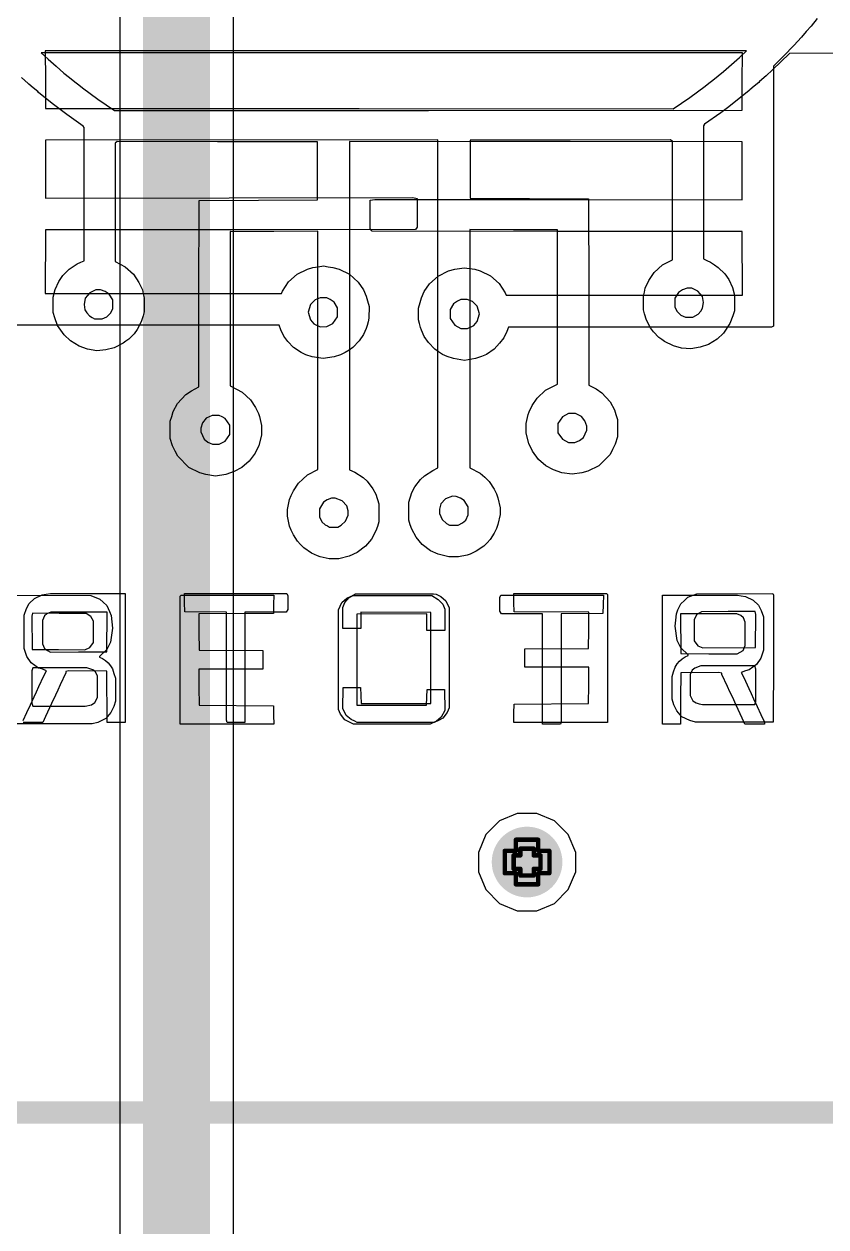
# Model space of a CAD drawing. Header units: inches. Extents: x -7 to 5163, y -3 to 5149.
# Drawn here: x 98.14 to 107.26, y 37.61 to 51.29 of the extents above; entities that cross this region are included whole.
import ezdxf

# ---------------------------------------------------------------- set-up
doc = ezdxf.new("R2010")
doc.units = ezdxf.units.IN
for name, color, linetype in [('Bottom Layer', 5, 'Continuous'), ('Bottom Overlay', 54, 'Continuous'), ('Bottom Solder', 6, 'Continuous'), ('Drill Drawing', 1, 'Continuous'), ('GND', 76, 'Continuous'), ('PWR', 16, 'Continuous'), ('Top Layer', 1, 'Continuous'), ('Top Overlay', 2, 'Continuous'), ('Top Solder', 216, 'Continuous'), ('Via Holes', 16, 'Continuous')]:
    doc.layers.add(name, color=color, linetype=linetype)

# ---------------------------------------------------------------- blocks, each defined once
blk = doc.blocks.new('IMPORTED_IMAGE_B_1')
at = {"layer": 'Top Overlay'}
for p, q in [((14.799, -14.031), (14.729, -14.118)), ((14.674, -14.18), (14.619, -14.243)), ((14.729, -14.118), (14.674, -14.18)), ((14.533, -14.337), (14.417, -14.456)), ((14.619, -14.243), (14.533, -14.337)), ((13.949, -14.42), (5.968, -14.42)), ((5.968, -14.42), (5.968, -14.42)), ((5.968, -14.42), (6.046, -14.495)), ((6.046, -14.495), (6.046, -14.495)), ((6.046, -14.495), (6.137, -14.573)), ((13.946, -14.747), (13.949, -14.42)), ((13.949, -14.42), (13.949, -14.42)), ((14.417, -14.456), (14.301, -14.574)), ((6.137, -14.573), (6.137, -14.573)), ((6.137, -14.573), (6.227, -14.652)), ((14.301, -14.574), (14.301, -17.532)), ((5.819, -14.769), (5.744, -14.702)), ((5.827, -14.777), (5.819, -14.769)), ((5.878, -14.82), (5.827, -14.777)), ((6.227, -14.652), (6.227, -14.652)), ((6.227, -14.652), (6.289, -14.702)), ((6.289, -14.702), (6.289, -14.702)), ((6.289, -14.702), (6.351, -14.753)), ((6.351, -14.753), (6.351, -14.753)), ((6.351, -14.753), (6.395, -14.787)), ((13.944, -15.074), (13.946, -14.747)), ((13.946, -14.747), (13.946, -14.747)), ((5.929, -14.863), (5.878, -14.82)), ((5.937, -14.871), (5.929, -14.863)), ((6.093, -14.996), (5.937, -14.871)), ((6.395, -14.787), (6.395, -14.787)), ((6.395, -14.787), (6.439, -14.821)), ((6.439, -14.821), (6.439, -14.821)), ((6.439, -14.821), (6.525, -14.885)), ((6.525, -14.885), (6.525, -14.885)), ((6.525, -14.885), (6.611, -14.95)), ((6.185, -15.067), (6.093, -14.996)), ((6.611, -14.95), (6.611, -14.95)), ((6.611, -14.95), (6.707, -15.014)), ((6.707, -15.014), (6.707, -15.014)), ((6.707, -15.014), (6.803, -15.078)), ((6.261, -15.122), (6.185, -15.067)), ((6.446, -15.254), (6.261, -15.122)), ((6.803, -15.078), (10.374, -15.076)), ((6.803, -15.078), (6.803, -15.078)), ((10.374, -15.076), (13.944, -15.074)), ((10.374, -15.076), (10.374, -15.076)), ((13.944, -15.074), (13.944, -15.074)), ((6.458, -15.271), (6.446, -15.254)), ((6.458, -16.028), (6.458, -15.271)), ((6.832, -15.431), (6.811, -15.449)), ((6.811, -15.449), (6.811, -16.795)), ((7.973, -15.433), (6.832, -15.431)), ((9.113, -15.435), (7.973, -15.433)), ((9.113, -16.094), (9.113, -15.435)), ((13.944, -15.435), (9.478, -15.431)), ((9.478, -15.431), (9.478, -19.164)), ((13.944, -16.094), (13.944, -15.435)), ((6.458, -16.786), (6.458, -16.028)), ((7.762, -17.162), (7.764, -16.102)), ((7.764, -16.102), (8.439, -16.098)), ((8.439, -16.098), (9.113, -16.094)), ((9.713, -16.099), (9.764, -16.088)), ((9.713, -16.424), (9.713, -16.099)), ((9.764, -16.088), (11.854, -16.091)), ((11.854, -16.091), (13.944, -16.094)), ((8.617, -16.453), (8.117, -16.455)), ((8.117, -16.455), (8.117, -18.21)), ((9.117, -16.451), (8.617, -16.453)), ((9.117, -19.162), (9.117, -16.451)), ((9.733, -16.451), (9.713, -16.424)), ((11.839, -16.453), (9.733, -16.451)), ((13.944, -16.455), (11.839, -16.453)), ((13.949, -17.18), (13.944, -16.455)), ((6.332, -16.852), (6.376, -16.823)), ((6.376, -16.823), (6.419, -16.804)), ((6.419, -16.804), (6.458, -16.786)), ((6.811, -16.795), (6.924, -16.854)), ((6.169, -17.021), (6.215, -16.954)), ((6.215, -16.954), (6.288, -16.882)), ((6.288, -16.882), (6.332, -16.852)), ((6.924, -16.854), (7.017, -16.94)), ((7.017, -16.94), (7.079, -17.033)), ((10.387, -17.049), (10.484, -16.961)), ((10.484, -16.961), (10.603, -16.901)), ((10.603, -16.901), (10.674, -16.882)), ((10.674, -16.882), (10.728, -16.874)), ((10.728, -16.874), (10.782, -16.866)), ((10.782, -16.866), (10.842, -16.875)), ((10.842, -16.875), (10.901, -16.883)), ((10.901, -16.883), (10.964, -16.901)), ((10.964, -16.901), (11.082, -16.96)), ((11.082, -16.96), (11.178, -17.047)), ((6.127, -17.112), (6.169, -17.021)), ((7.079, -17.033), (7.119, -17.119)), ((10.326, -17.138), (10.387, -17.049)), ((11.178, -17.047), (11.248, -17.153)), ((6.104, -17.2), (6.127, -17.112)), ((6.104, -17.376), (6.104, -17.2)), ((6.467, -17.214), (6.456, -17.283)), ((6.52, -17.151), (6.467, -17.214)), ((6.467, -17.214), (6.467, -17.214)), ((6.588, -17.118), (6.52, -17.151)), ((6.52, -17.151), (6.52, -17.151)), ((6.644, -17.118), (6.588, -17.118)), ((6.588, -17.118), (6.588, -17.118)), ((6.697, -17.136), (6.644, -17.118)), ((6.644, -17.118), (6.644, -17.118)), ((6.741, -17.166), (6.697, -17.136)), ((6.697, -17.136), (6.697, -17.136)), ((6.783, -17.231), (6.741, -17.166)), ((6.741, -17.166), (6.741, -17.166)), ((6.783, -17.333), (6.783, -17.231)), ((6.783, -17.231), (6.783, -17.231)), ((7.119, -17.119), (7.129, -17.163)), ((7.129, -17.163), (7.14, -17.208)), ((7.14, -17.208), (7.141, -17.366)), ((7.76, -18.222), (7.762, -17.162)), ((10.279, -17.263), (10.295, -17.208)), ((10.295, -17.208), (10.326, -17.138)), ((10.744, -17.229), (10.705, -17.247)), ((10.817, -17.227), (10.744, -17.229)), ((10.744, -17.229), (10.744, -17.229)), ((10.876, -17.252), (10.817, -17.227)), ((10.817, -17.227), (10.817, -17.227)), ((11.248, -17.153), (11.258, -17.18)), ((11.258, -17.18), (13.949, -17.18)), ((6.123, -17.435), (6.104, -17.376)), ((6.456, -17.283), (6.456, -17.283)), ((6.456, -17.283), (6.466, -17.346)), ((6.466, -17.346), (6.466, -17.346)), ((6.466, -17.346), (6.486, -17.38)), ((6.756, -17.384), (6.783, -17.333)), ((6.783, -17.333), (6.783, -17.333)), ((7.141, -17.366), (7.127, -17.412)), ((10.262, -17.327), (10.279, -17.263)), ((10.263, -17.459), (10.262, -17.327)), ((10.661, -17.277), (10.623, -17.343)), ((10.623, -17.343), (10.623, -17.343)), ((10.623, -17.343), (10.623, -17.445)), ((10.705, -17.247), (10.661, -17.277)), ((10.661, -17.277), (10.661, -17.277)), ((10.705, -17.247), (10.705, -17.247)), ((10.928, -17.305), (10.876, -17.252)), ((10.876, -17.252), (10.876, -17.252)), ((10.955, -17.392), (10.928, -17.305)), ((10.928, -17.305), (10.928, -17.305)), ((6.155, -17.522), (6.123, -17.435)), ((6.486, -17.38), (6.486, -17.38)), ((6.486, -17.38), (6.517, -17.414)), ((6.517, -17.414), (6.517, -17.414)), ((6.517, -17.414), (6.547, -17.431)), ((6.547, -17.431), (6.547, -17.431)), ((6.547, -17.431), (6.576, -17.447)), ((6.576, -17.447), (6.576, -17.447)), ((6.576, -17.447), (6.66, -17.447)), ((6.66, -17.447), (6.713, -17.424)), ((6.66, -17.447), (6.66, -17.447)), ((6.713, -17.424), (6.756, -17.384)), ((6.713, -17.424), (6.713, -17.424)), ((6.756, -17.384), (6.756, -17.384)), ((7.106, -17.482), (7.06, -17.569)), ((7.127, -17.412), (7.106, -17.482)), ((10.273, -17.502), (10.263, -17.459)), ((10.284, -17.545), (10.273, -17.502)), ((10.623, -17.445), (10.623, -17.445)), ((10.623, -17.445), (10.674, -17.521)), ((10.89, -17.524), (10.928, -17.478)), ((10.928, -17.478), (10.955, -17.392)), ((10.928, -17.478), (10.928, -17.478)), ((10.955, -17.392), (10.955, -17.392)), ((6.229, -17.631), (6.155, -17.522)), ((6.302, -17.699), (6.229, -17.631)), ((7.024, -17.617), (6.964, -17.678)), ((7.06, -17.569), (7.024, -17.617)), ((10.295, -17.576), (10.284, -17.545)), ((10.327, -17.647), (10.295, -17.576)), ((10.374, -17.718), (10.327, -17.647)), ((10.674, -17.521), (10.674, -17.521)), ((10.674, -17.521), (10.744, -17.556)), ((10.744, -17.556), (10.744, -17.556)), ((10.744, -17.556), (10.782, -17.557)), ((10.782, -17.557), (10.782, -17.557)), ((10.782, -17.557), (10.819, -17.557)), ((10.819, -17.557), (10.89, -17.524)), ((10.819, -17.557), (10.819, -17.557)), ((10.89, -17.524), (10.89, -17.524)), ((11.265, -17.592), (11.231, -17.663)), ((11.286, -17.541), (11.265, -17.592)), ((14.277, -17.541), (11.286, -17.541)), ((14.301, -17.532), (14.277, -17.541)), ((6.399, -17.758), (6.302, -17.699)), ((6.493, -17.791), (6.399, -17.758)), ((6.799, -17.776), (6.705, -17.801)), ((6.901, -17.726), (6.799, -17.776)), ((6.932, -17.702), (6.901, -17.726)), ((6.964, -17.678), (6.932, -17.702)), ((10.446, -17.794), (10.374, -17.718)), ((11.185, -17.725), (11.121, -17.794)), ((11.231, -17.663), (11.185, -17.725)), ((6.601, -17.81), (6.493, -17.791)), ((6.705, -17.801), (6.601, -17.81)), ((10.49, -17.823), (10.446, -17.794)), ((10.533, -17.852), (10.49, -17.823)), ((10.588, -17.877), (10.533, -17.852)), ((10.658, -17.9), (10.588, -17.877)), ((10.786, -17.92), (10.658, -17.9)), ((10.909, -17.9), (10.786, -17.92)), ((10.98, -17.877), (10.909, -17.9)), ((11.035, -17.852), (10.98, -17.877)), ((11.121, -17.794), (11.035, -17.852)), ((7.52, -18.411), (7.614, -18.309)), ((7.614, -18.309), (7.678, -18.265)), ((7.678, -18.265), (7.76, -18.222)), ((8.117, -18.21), (8.256, -18.28)), ((8.256, -18.28), (8.35, -18.368)), ((7.471, -18.502), (7.52, -18.411)), ((8.35, -18.368), (8.408, -18.455)), ((8.408, -18.455), (8.441, -18.525)), ((7.435, -18.612), (7.453, -18.557)), ((7.453, -18.557), (7.471, -18.502)), ((7.845, -18.579), (7.805, -18.629)), ((7.913, -18.546), (7.845, -18.579)), ((7.845, -18.579), (7.845, -18.579)), ((7.992, -18.546), (7.913, -18.546)), ((7.913, -18.546), (7.913, -18.546)), ((8.027, -18.563), (7.992, -18.546)), ((7.992, -18.546), (7.992, -18.546)), ((8.062, -18.581), (8.027, -18.563)), ((8.027, -18.563), (8.027, -18.563)), ((8.113, -18.657), (8.062, -18.581)), ((8.062, -18.581), (8.062, -18.581)), ((8.441, -18.525), (8.452, -18.557)), ((8.452, -18.557), (8.474, -18.659)), ((7.435, -18.71), (7.435, -18.612)), ((7.436, -18.808), (7.435, -18.71)), ((7.805, -18.629), (7.784, -18.69)), ((7.784, -18.69), (7.784, -18.69)), ((7.784, -18.69), (7.784, -18.733)), ((7.784, -18.733), (7.784, -18.733)), ((7.784, -18.733), (7.821, -18.817)), ((7.805, -18.629), (7.805, -18.629)), ((8.113, -18.763), (8.113, -18.657)), ((8.113, -18.657), (8.113, -18.657)), ((8.474, -18.659), (8.474, -18.769)), ((7.462, -18.893), (7.436, -18.808)), ((7.821, -18.817), (7.821, -18.817)), ((7.821, -18.817), (7.866, -18.852)), ((7.866, -18.852), (7.866, -18.852)), ((7.866, -18.852), (7.892, -18.863)), ((7.892, -18.863), (7.892, -18.863)), ((7.892, -18.863), (7.919, -18.874)), ((7.919, -18.874), (7.919, -18.874)), ((7.919, -18.874), (7.992, -18.874)), ((7.992, -18.874), (8.062, -18.838)), ((7.992, -18.874), (7.992, -18.874)), ((8.062, -18.838), (8.113, -18.763)), ((8.062, -18.838), (8.062, -18.838)), ((8.113, -18.763), (8.113, -18.763)), ((8.474, -18.769), (8.444, -18.887)), ((7.491, -18.952), (7.462, -18.893)), ((7.521, -19.011), (7.491, -18.952)), ((7.646, -19.138), (7.521, -19.011)), ((8.404, -18.974), (8.335, -19.067)), ((8.444, -18.887), (8.404, -18.974)), ((7.772, -19.201), (7.646, -19.138)), ((8.25, -19.14), (8.164, -19.186)), ((8.335, -19.067), (8.25, -19.14)), ((7.843, -19.22), (7.772, -19.201)), ((7.951, -19.236), (7.843, -19.22)), ((8.07, -19.218), (7.951, -19.236)), ((8.164, -19.186), (8.07, -19.218)), ((8.896, -19.317), (8.946, -19.27)), ((8.946, -19.27), (8.997, -19.223)), ((8.997, -19.223), (9.117, -19.162)), ((9.478, -19.164), (9.537, -19.191)), ((9.537, -19.191), (9.63, -19.254)), ((9.63, -19.254), (9.676, -19.294)), ((9.676, -19.294), (9.741, -19.38)), ((8.812, -19.459), (8.838, -19.404)), ((8.838, -19.404), (8.896, -19.317)), ((9.741, -19.38), (9.774, -19.443)), ((8.772, -19.616), (8.795, -19.503)), ((8.795, -19.503), (8.812, -19.459)), ((9.179, -19.534), (9.133, -19.607)), ((9.222, -19.506), (9.179, -19.534)), ((9.179, -19.534), (9.179, -19.534)), ((9.27, -19.488), (9.222, -19.506)), ((9.222, -19.506), (9.222, -19.506)), ((9.313, -19.486), (9.27, -19.488)), ((9.27, -19.488), (9.27, -19.488)), ((9.392, -19.516), (9.313, -19.486)), ((9.313, -19.486), (9.313, -19.486)), ((9.444, -19.573), (9.392, -19.516)), ((9.392, -19.516), (9.392, -19.516)), ((9.774, -19.443), (9.811, -19.553)), ((9.811, -19.553), (9.811, -19.757)), ((8.772, -19.694), (8.772, -19.616)), ((8.795, -19.807), (8.772, -19.694)), ((9.133, -19.607), (9.133, -19.607)), ((9.133, -19.607), (9.133, -19.699)), ((9.133, -19.699), (9.133, -19.699)), ((9.133, -19.699), (9.163, -19.757)), ((9.432, -19.749), (9.462, -19.681)), ((9.462, -19.633), (9.444, -19.573)), ((9.444, -19.573), (9.444, -19.573)), ((9.462, -19.681), (9.462, -19.633)), ((9.462, -19.633), (9.462, -19.633)), ((9.462, -19.681), (9.462, -19.681)), ((8.812, -19.851), (8.795, -19.807)), ((9.163, -19.757), (9.163, -19.757)), ((9.163, -19.757), (9.199, -19.79)), ((9.199, -19.79), (9.199, -19.79)), ((9.199, -19.79), (9.224, -19.803)), ((9.224, -19.803), (9.224, -19.803)), ((9.224, -19.803), (9.25, -19.816)), ((9.25, -19.816), (9.25, -19.816)), ((9.25, -19.816), (9.345, -19.816)), ((9.345, -19.816), (9.38, -19.796)), ((9.345, -19.816), (9.345, -19.816)), ((9.38, -19.796), (9.432, -19.749)), ((9.38, -19.796), (9.38, -19.796)), ((9.432, -19.749), (9.432, -19.749)), ((9.794, -19.809), (9.776, -19.861)), ((9.811, -19.757), (9.794, -19.809)), ((8.838, -19.906), (8.812, -19.851)), ((8.884, -19.976), (8.838, -19.906)), ((8.92, -20.014), (8.884, -19.976)), ((9.726, -19.953), (9.658, -20.034)), ((9.776, -19.861), (9.726, -19.953)), ((8.956, -20.052), (8.92, -20.014)), ((9.043, -20.112), (8.956, -20.052)), ((9.113, -20.143), (9.043, -20.112)), ((9.562, -20.106), (9.474, -20.146)), ((9.658, -20.034), (9.562, -20.106)), ((9.144, -20.155), (9.113, -20.143)), ((9.246, -20.176), (9.144, -20.155)), ((9.301, -20.176), (9.246, -20.176)), ((9.301, -20.176), (9.301, -20.176)), ((9.356, -20.176), (9.301, -20.176)), ((9.474, -20.146), (9.356, -20.176)), ((5.666, -20.591), (6.533, -20.596)), ((6.533, -20.596), (6.634, -20.635)), ((6.634, -20.635), (6.674, -20.672)), ((7.548, -20.603), (7.559, -20.592)), ((7.548, -22.059), (7.548, -20.603)), ((7.559, -20.592), (8.616, -20.592)), ((8.616, -20.592), (8.613, -20.696)), ((9.389, -20.674), (9.446, -20.625)), ((9.446, -20.625), (9.497, -20.601)), ((9.497, -20.601), (9.529, -20.594)), ((9.529, -20.594), (9.972, -20.595)), ((9.972, -20.595), (10.415, -20.596)), ((10.415, -20.596), (10.487, -20.639)), ((10.487, -20.639), (10.537, -20.695)), ((11.188, -20.617), (11.197, -20.592)), ((11.188, -20.774), (11.188, -20.617)), ((11.197, -20.592), (12.365, -20.592)), ((12.365, -20.592), (12.362, -20.696)), ((13.039, -22.059), (13.039, -20.592)), ((13.039, -20.592), (13.464, -20.592)), ((13.464, -20.592), (13.89, -20.592)), ((13.89, -20.592), (13.935, -20.6)), ((13.935, -20.6), (13.981, -20.607)), ((13.981, -20.607), (14.07, -20.648)), ((14.07, -20.648), (14.13, -20.706)), ((5.87, -20.795), (5.862, -20.831)), ((6.174, -20.798), (5.87, -20.795)), ((5.87, -20.795), (5.87, -20.795)), ((6.478, -20.8), (6.174, -20.798)), ((6.174, -20.798), (6.174, -20.798)), ((6.532, -20.832), (6.478, -20.8)), ((6.478, -20.8), (6.478, -20.8)), ((6.674, -20.672), (6.714, -20.708)), ((6.714, -20.708), (6.747, -20.776)), ((6.747, -20.776), (6.763, -20.824)), ((8.611, -20.8), (7.76, -20.804)), ((8.613, -20.696), (8.611, -20.8)), ((9.352, -20.757), (9.389, -20.674)), ((9.352, -21.892), (9.352, -20.757)), ((10.537, -20.695), (10.56, -20.751)), ((10.56, -20.751), (10.56, -20.992)), ((11.204, -20.804), (11.188, -20.774)), ((12.36, -20.8), (11.886, -20.804)), ((12.362, -20.696), (12.36, -20.8)), ((14.13, -20.706), (14.16, -20.764)), ((14.16, -20.764), (14.188, -20.839)), ((5.862, -20.831), (5.862, -20.831)), ((5.862, -20.831), (5.866, -21.208)), ((6.564, -20.886), (6.532, -20.832)), ((6.532, -20.832), (6.532, -20.832)), ((6.564, -21.131), (6.564, -20.886)), ((6.564, -20.886), (6.564, -20.886)), ((6.763, -20.824), (6.772, -20.894)), ((6.772, -20.894), (6.78, -20.965)), ((7.76, -20.804), (7.762, -21.01)), ((10.356, -20.804), (9.56, -20.808)), ((9.56, -20.808), (9.56, -21.843)), ((10.356, -20.992), (10.356, -20.804)), ((11.674, -20.804), (11.204, -20.804)), ((11.674, -22.059), (11.674, -20.804)), ((11.886, -20.804), (11.886, -22.034)), ((13.885, -20.804), (13.242, -20.804)), ((13.242, -20.804), (13.242, -20.804)), ((13.242, -20.804), (13.246, -21.255)), ((13.929, -20.823), (13.885, -20.804)), ((13.885, -20.804), (13.885, -20.804)), ((13.958, -20.847), (13.929, -20.823)), ((13.929, -20.823), (13.929, -20.823)), ((13.98, -20.9), (13.958, -20.847)), ((13.958, -20.847), (13.958, -20.847)), ((13.98, -21.163), (13.98, -20.9)), ((13.98, -20.9), (13.98, -20.9)), ((14.188, -20.839), (14.188, -21.216)), ((6.78, -20.965), (6.758, -21.126)), ((7.762, -21.01), (7.764, -21.216)), ((10.56, -20.992), (10.356, -20.992)), ((5.866, -21.208), (5.866, -21.208)), ((5.866, -21.208), (6.165, -21.21)), ((6.165, -21.21), (6.165, -21.21)), ((6.165, -21.21), (6.464, -21.212)), ((6.464, -21.212), (6.52, -21.188)), ((6.52, -21.188), (6.564, -21.131)), ((6.52, -21.188), (6.52, -21.188)), ((6.564, -21.131), (6.564, -21.131)), ((6.716, -21.211), (6.631, -21.289)), ((6.758, -21.126), (6.716, -21.211)), ((13.956, -21.219), (13.98, -21.163)), ((13.98, -21.163), (13.98, -21.163)), ((6.464, -21.212), (6.464, -21.212)), ((6.631, -21.289), (6.631, -21.298)), ((6.631, -21.298), (6.666, -21.312)), ((6.666, -21.312), (6.699, -21.336)), ((6.699, -21.336), (6.731, -21.36)), ((7.764, -21.216), (8.49, -21.22)), ((8.49, -21.22), (8.49, -21.431)), ((13.246, -21.255), (13.246, -21.255)), ((13.246, -21.255), (13.567, -21.257)), ((13.567, -21.257), (13.567, -21.257)), ((13.567, -21.257), (13.888, -21.259)), ((13.888, -21.259), (13.956, -21.219)), ((13.888, -21.259), (13.888, -21.259)), ((13.956, -21.219), (13.956, -21.219)), ((14.158, -21.307), (14.108, -21.38)), ((14.188, -21.216), (14.158, -21.307)), ((5.872, -21.416), (5.862, -21.451)), ((5.862, -21.451), (5.862, -21.451)), ((5.862, -21.451), (5.862, -21.82)), ((6.488, -21.416), (5.872, -21.416)), ((5.872, -21.416), (5.872, -21.416)), ((6.555, -21.44), (6.488, -21.416)), ((6.488, -21.416), (6.488, -21.416)), ((6.584, -21.465), (6.555, -21.44)), ((6.555, -21.44), (6.555, -21.44)), ((6.607, -21.512), (6.584, -21.465)), ((6.584, -21.465), (6.584, -21.465)), ((6.731, -21.36), (6.755, -21.394)), ((6.755, -21.394), (6.779, -21.429)), ((6.779, -21.429), (6.796, -21.483)), ((6.796, -21.483), (6.814, -21.537)), ((8.49, -21.431), (7.76, -21.431)), ((7.76, -21.431), (7.762, -21.637)), ((13.246, -21.474), (13.244, -21.767)), ((13.678, -21.47), (13.246, -21.474)), ((13.713, -21.479), (13.678, -21.47)), ((13.713, -21.494), (13.713, -21.479)), ((13.984, -21.45), (13.934, -21.47)), ((13.934, -21.47), (13.962, -21.529)), ((14.023, -21.44), (13.984, -21.45)), ((14.108, -21.38), (14.023, -21.44)), ((6.607, -21.754), (6.607, -21.512)), ((6.607, -21.512), (6.607, -21.512)), ((6.814, -21.537), (6.814, -21.796)), ((13.778, -21.631), (13.713, -21.494)), ((13.962, -21.529), (14.019, -21.651)), ((6.577, -21.813), (6.607, -21.754)), ((6.607, -21.754), (6.607, -21.754)), ((7.762, -21.637), (7.764, -21.843)), ((10.352, -21.843), (10.36, -21.663)), ((10.36, -21.663), (10.556, -21.663)), ((10.556, -21.663), (10.561, -21.902)), ((13.805, -21.69), (13.778, -21.631)), ((13.833, -21.749), (13.805, -21.69)), ((13.876, -21.843), (13.833, -21.749)), ((14.019, -21.651), (14.047, -21.71)), ((14.047, -21.71), (14.074, -21.769)), ((5.862, -21.82), (5.862, -21.82)), ((5.862, -21.82), (5.872, -21.855)), ((5.872, -21.855), (5.872, -21.855)), ((5.872, -21.855), (6.467, -21.855)), ((6.467, -21.855), (6.541, -21.837)), ((6.467, -21.855), (6.467, -21.855)), ((6.541, -21.837), (6.577, -21.813)), ((6.541, -21.837), (6.541, -21.837)), ((6.577, -21.813), (6.577, -21.813)), ((6.794, -21.859), (6.761, -21.927)), ((6.814, -21.796), (6.794, -21.859)), ((7.764, -21.843), (8.611, -21.851)), ((8.611, -21.851), (8.613, -21.955)), ((9.375, -21.945), (9.352, -21.892)), ((9.56, -21.843), (10.352, -21.843)), ((13.244, -21.767), (13.242, -22.059)), ((13.244, -21.767), (13.244, -21.767)), ((13.946, -21.992), (13.876, -21.843)), ((14.074, -21.769), (14.115, -21.859)), ((14.115, -21.859), (14.157, -21.947)), ((6.702, -21.994), (6.612, -22.038)), ((6.761, -21.927), (6.702, -21.994)), ((8.613, -21.955), (8.613, -21.955)), ((8.613, -21.955), (8.616, -22.059)), ((9.422, -22.011), (9.375, -21.945)), ((9.523, -22.059), (9.422, -22.011)), ((10.465, -22.025), (10.423, -22.045)), ((10.521, -21.979), (10.465, -22.025)), ((10.561, -21.902), (10.521, -21.979)), ((13.975, -22.059), (13.946, -21.992)), ((14.157, -21.947), (14.199, -22.036)), ((6.548, -22.054), (5.662, -22.055)), ((6.612, -22.038), (6.548, -22.054)), ((8.616, -22.059), (7.548, -22.059)), ((9.523, -22.059), (9.523, -22.059)), ((10.396, -22.059), (9.523, -22.059)), ((10.423, -22.045), (10.396, -22.059)), ((11.674, -22.059), (11.674, -22.059)), ((11.876, -22.059), (11.674, -22.059)), ((11.886, -22.034), (11.876, -22.059)), ((13.242, -22.059), (13.039, -22.059)), ((14.199, -22.059), (13.975, -22.059)), ((14.199, -22.036), (14.199, -22.059))]:
    blk.add_line(p, q, dxfattribs=at)
blk = doc.blocks.new('IMPORTED_IMAGE_B_2')
at = {"layer": 'Bottom Overlay'}
for p, q in [((14.028, -14.42), (6.048, -14.42)), ((6.048, -14.42), (6.048, -14.42)), ((6.048, -14.42), (6.05, -14.747)), ((13.859, -14.573), (13.95, -14.495)), ((13.95, -14.495), (14.028, -14.42)), ((13.95, -14.495), (13.95, -14.495)), ((14.028, -14.42), (14.028, -14.42)), ((14.519, -14.447), (14.326, -14.636)), ((15.936, -14.443), (14.519, -14.447)), ((13.769, -14.652), (13.859, -14.573)), ((13.859, -14.573), (13.859, -14.573)), ((14.326, -14.636), (14.252, -14.702)), ((6.05, -14.747), (6.05, -14.747)), ((6.05, -14.747), (6.052, -15.074)), ((13.601, -14.787), (13.645, -14.753)), ((13.645, -14.753), (13.707, -14.702)), ((13.645, -14.753), (13.645, -14.753)), ((13.707, -14.702), (13.769, -14.652)), ((13.707, -14.702), (13.707, -14.702)), ((13.769, -14.652), (13.769, -14.652)), ((14.169, -14.777), (14.118, -14.82)), ((14.177, -14.769), (14.169, -14.777)), ((14.252, -14.702), (14.177, -14.769)), ((13.385, -14.95), (13.471, -14.885)), ((13.471, -14.885), (13.558, -14.821)), ((13.471, -14.885), (13.471, -14.885)), ((13.558, -14.821), (13.601, -14.787)), ((13.558, -14.821), (13.558, -14.821)), ((13.601, -14.787), (13.601, -14.787)), ((14.059, -14.871), (13.903, -14.996)), ((14.067, -14.863), (14.059, -14.871)), ((14.118, -14.82), (14.067, -14.863)), ((13.193, -15.078), (13.289, -15.014)), ((13.289, -15.014), (13.385, -14.95)), ((13.289, -15.014), (13.289, -15.014)), ((13.385, -14.95), (13.385, -14.95)), ((13.903, -14.996), (13.811, -15.067)), ((6.052, -15.074), (6.052, -15.074)), ((6.052, -15.074), (9.622, -15.076)), ((9.622, -15.076), (9.622, -15.076)), ((9.622, -15.076), (13.193, -15.078)), ((13.193, -15.078), (13.193, -15.078)), ((13.735, -15.122), (13.55, -15.254)), ((13.811, -15.067), (13.735, -15.122)), ((13.55, -15.254), (13.538, -15.271)), ((13.538, -15.271), (13.538, -16.028)), ((10.518, -15.431), (6.052, -15.435)), ((6.052, -15.435), (6.052, -16.094)), ((10.518, -19.164), (10.518, -15.431)), ((12.023, -15.433), (10.883, -15.435)), ((10.883, -15.435), (10.883, -16.094)), ((13.164, -15.431), (12.023, -15.433)), ((13.185, -15.449), (13.164, -15.431)), ((13.185, -16.795), (13.185, -15.449)), ((6.052, -16.094), (8.142, -16.091)), ((8.142, -16.091), (10.232, -16.088)), ((10.232, -16.088), (10.283, -16.099)), ((10.283, -16.099), (10.283, -16.424)), ((10.883, -16.094), (11.558, -16.098)), ((11.558, -16.098), (12.232, -16.102)), ((12.232, -16.102), (12.234, -17.162)), ((13.538, -16.028), (13.538, -16.786)), ((6.052, -16.455), (6.048, -17.18)), ((8.158, -16.453), (6.052, -16.455)), ((10.263, -16.451), (8.158, -16.453)), ((10.283, -16.424), (10.263, -16.451)), ((11.379, -16.453), (10.879, -16.451)), ((10.879, -16.451), (10.879, -19.162)), ((11.879, -16.455), (11.379, -16.453)), ((11.879, -18.21), (11.879, -16.455)), ((13.072, -16.854), (13.185, -16.795)), ((13.538, -16.786), (13.577, -16.804)), ((13.577, -16.804), (13.62, -16.823)), ((13.62, -16.823), (13.664, -16.852)), ((8.818, -17.047), (8.914, -16.96)), ((8.914, -16.96), (9.032, -16.901)), ((9.032, -16.901), (9.095, -16.883)), ((9.095, -16.883), (9.154, -16.875)), ((9.154, -16.875), (9.214, -16.866)), ((9.214, -16.866), (9.268, -16.874)), ((9.268, -16.874), (9.322, -16.882)), ((9.322, -16.882), (9.393, -16.901)), ((9.393, -16.901), (9.512, -16.961)), ((9.512, -16.961), (9.609, -17.049)), ((12.917, -17.033), (12.98, -16.94)), ((12.98, -16.94), (13.072, -16.854)), ((13.664, -16.852), (13.708, -16.882)), ((13.708, -16.882), (13.781, -16.954)), ((13.781, -16.954), (13.827, -17.021)), ((8.749, -17.153), (8.818, -17.047)), ((9.609, -17.049), (9.67, -17.138)), ((12.877, -17.119), (12.917, -17.033)), ((13.827, -17.021), (13.869, -17.112)), ((6.048, -17.18), (8.738, -17.18)), ((8.738, -17.18), (8.749, -17.153)), ((9.179, -17.227), (9.12, -17.252)), ((9.252, -17.229), (9.179, -17.227)), ((9.179, -17.227), (9.179, -17.227)), ((9.291, -17.247), (9.252, -17.229)), ((9.252, -17.229), (9.252, -17.229)), ((9.67, -17.138), (9.701, -17.208)), ((9.701, -17.208), (9.717, -17.263)), ((12.234, -17.162), (12.236, -18.222)), ((12.856, -17.208), (12.867, -17.163)), ((12.856, -17.366), (12.856, -17.208)), ((12.867, -17.163), (12.877, -17.119)), ((13.255, -17.166), (13.213, -17.231)), ((13.213, -17.231), (13.213, -17.231)), ((13.213, -17.231), (13.213, -17.333)), ((13.299, -17.136), (13.255, -17.166)), ((13.255, -17.166), (13.255, -17.166)), ((13.352, -17.118), (13.299, -17.136)), ((13.299, -17.136), (13.299, -17.136)), ((13.408, -17.118), (13.352, -17.118)), ((13.352, -17.118), (13.352, -17.118)), ((13.476, -17.151), (13.408, -17.118)), ((13.408, -17.118), (13.408, -17.118)), ((13.529, -17.214), (13.476, -17.151)), ((13.476, -17.151), (13.476, -17.151)), ((13.54, -17.283), (13.529, -17.214)), ((13.529, -17.214), (13.529, -17.214)), ((13.869, -17.112), (13.892, -17.2)), ((13.892, -17.2), (13.892, -17.376)), ((9.068, -17.305), (9.041, -17.392)), ((9.12, -17.252), (9.068, -17.305)), ((9.068, -17.305), (9.068, -17.305)), ((9.12, -17.252), (9.12, -17.252)), ((9.335, -17.277), (9.291, -17.247)), ((9.291, -17.247), (9.291, -17.247)), ((9.373, -17.343), (9.335, -17.277)), ((9.335, -17.277), (9.335, -17.277)), ((9.373, -17.445), (9.373, -17.343)), ((9.373, -17.343), (9.373, -17.343)), ((9.717, -17.263), (9.734, -17.327)), ((9.734, -17.327), (9.733, -17.459)), ((12.869, -17.412), (12.856, -17.366)), ((13.213, -17.333), (13.213, -17.333)), ((13.213, -17.333), (13.24, -17.384)), ((13.51, -17.38), (13.53, -17.346)), ((13.53, -17.346), (13.54, -17.283)), ((13.53, -17.346), (13.53, -17.346)), ((13.54, -17.283), (13.54, -17.283)), ((13.892, -17.376), (13.873, -17.435)), ((9.041, -17.392), (9.041, -17.392)), ((9.041, -17.392), (9.068, -17.478)), ((9.068, -17.478), (9.068, -17.478)), ((9.068, -17.478), (9.106, -17.524)), ((9.322, -17.521), (9.373, -17.445)), ((9.373, -17.445), (9.373, -17.445)), ((9.723, -17.502), (9.712, -17.545)), ((9.733, -17.459), (9.723, -17.502)), ((12.89, -17.482), (12.869, -17.412)), ((12.936, -17.569), (12.89, -17.482)), ((13.24, -17.384), (13.24, -17.384)), ((13.24, -17.384), (13.283, -17.424)), ((13.283, -17.424), (13.283, -17.424)), ((13.283, -17.424), (13.336, -17.447)), ((13.336, -17.447), (13.336, -17.447)), ((13.336, -17.447), (13.42, -17.447)), ((13.42, -17.447), (13.479, -17.414)), ((13.42, -17.447), (13.42, -17.447)), ((13.479, -17.414), (13.51, -17.38)), ((13.479, -17.414), (13.479, -17.414)), ((13.51, -17.38), (13.51, -17.38)), ((13.873, -17.435), (13.841, -17.522)), ((8.711, -17.541), (5.72, -17.541)), ((8.731, -17.592), (8.711, -17.541)), ((8.765, -17.663), (8.731, -17.592)), ((9.106, -17.524), (9.106, -17.524)), ((9.106, -17.524), (9.177, -17.557)), ((9.177, -17.557), (9.252, -17.556)), ((9.177, -17.557), (9.177, -17.557)), ((9.252, -17.556), (9.322, -17.521)), ((9.252, -17.556), (9.252, -17.556)), ((9.322, -17.521), (9.322, -17.521)), ((9.669, -17.647), (9.622, -17.718)), ((9.701, -17.576), (9.669, -17.647)), ((9.712, -17.545), (9.701, -17.576)), ((12.972, -17.617), (12.936, -17.569)), ((13.032, -17.678), (12.972, -17.617)), ((13.767, -17.631), (13.694, -17.699)), ((13.841, -17.522), (13.767, -17.631)), ((8.811, -17.725), (8.765, -17.663)), ((8.875, -17.794), (8.811, -17.725)), ((9.622, -17.718), (9.55, -17.794)), ((13.064, -17.702), (13.032, -17.678)), ((13.095, -17.726), (13.064, -17.702)), ((13.197, -17.776), (13.095, -17.726)), ((13.291, -17.801), (13.197, -17.776)), ((13.597, -17.758), (13.503, -17.791)), ((13.694, -17.699), (13.597, -17.758)), ((8.961, -17.852), (8.875, -17.794)), ((9.016, -17.877), (8.961, -17.852)), ((9.087, -17.9), (9.016, -17.877)), ((9.21, -17.92), (9.087, -17.9)), ((9.338, -17.9), (9.21, -17.92)), ((9.408, -17.877), (9.338, -17.9)), ((9.463, -17.852), (9.408, -17.877)), ((9.507, -17.823), (9.463, -17.852)), ((9.55, -17.794), (9.507, -17.823)), ((13.395, -17.81), (13.291, -17.801)), ((13.503, -17.791), (13.395, -17.81)), ((11.646, -18.368), (11.74, -18.28)), ((11.74, -18.28), (11.879, -18.21)), ((12.236, -18.222), (12.318, -18.265)), ((12.318, -18.265), (12.382, -18.309)), ((12.382, -18.309), (12.476, -18.411)), ((11.555, -18.525), (11.588, -18.455)), ((11.588, -18.455), (11.646, -18.368)), ((12.476, -18.411), (12.525, -18.502)), ((11.522, -18.659), (11.544, -18.557)), ((11.544, -18.557), (11.555, -18.525)), ((11.934, -18.581), (11.883, -18.657)), ((11.969, -18.563), (11.934, -18.581)), ((11.934, -18.581), (11.934, -18.581)), ((12.005, -18.546), (11.969, -18.563)), ((11.969, -18.563), (11.969, -18.563)), ((12.083, -18.546), (12.005, -18.546)), ((12.005, -18.546), (12.005, -18.546)), ((12.151, -18.579), (12.083, -18.546)), ((12.083, -18.546), (12.083, -18.546)), ((12.191, -18.629), (12.151, -18.579)), ((12.151, -18.579), (12.151, -18.579)), ((12.525, -18.502), (12.543, -18.557)), ((12.543, -18.557), (12.561, -18.612)), ((11.522, -18.769), (11.522, -18.659)), ((11.883, -18.657), (11.883, -18.657)), ((11.883, -18.657), (11.883, -18.763)), ((12.175, -18.817), (12.212, -18.733)), ((12.212, -18.69), (12.191, -18.629)), ((12.191, -18.629), (12.191, -18.629)), ((12.212, -18.733), (12.212, -18.69)), ((12.212, -18.69), (12.212, -18.69)), ((12.212, -18.733), (12.212, -18.733)), ((12.561, -18.71), (12.56, -18.808)), ((12.561, -18.612), (12.561, -18.71)), ((11.552, -18.887), (11.522, -18.769)), ((11.883, -18.763), (11.883, -18.763)), ((11.883, -18.763), (11.934, -18.838)), ((11.934, -18.838), (11.934, -18.838)), ((11.934, -18.838), (12.005, -18.874)), ((12.005, -18.874), (12.005, -18.874)), ((12.005, -18.874), (12.077, -18.874)), ((12.077, -18.874), (12.13, -18.852)), ((12.077, -18.874), (12.077, -18.874)), ((12.13, -18.852), (12.175, -18.817)), ((12.13, -18.852), (12.13, -18.852)), ((12.175, -18.817), (12.175, -18.817)), ((12.56, -18.808), (12.534, -18.893)), ((11.592, -18.974), (11.552, -18.887)), ((11.661, -19.067), (11.592, -18.974)), ((12.476, -19.011), (12.35, -19.138)), ((12.505, -18.952), (12.476, -19.011)), ((12.534, -18.893), (12.505, -18.952)), ((11.746, -19.14), (11.661, -19.067)), ((11.832, -19.186), (11.746, -19.14)), ((12.35, -19.138), (12.224, -19.201)), ((10.255, -19.38), (10.32, -19.294)), ((10.32, -19.294), (10.366, -19.254)), ((10.366, -19.254), (10.459, -19.191)), ((10.459, -19.191), (10.518, -19.164)), ((10.879, -19.162), (11, -19.223)), ((11, -19.223), (11.05, -19.27)), ((11.05, -19.27), (11.1, -19.317)), ((11.926, -19.218), (11.832, -19.186)), ((12.045, -19.236), (11.926, -19.218)), ((12.154, -19.22), (12.045, -19.236)), ((12.224, -19.201), (12.154, -19.22)), ((10.222, -19.443), (10.255, -19.38)), ((11.1, -19.317), (11.158, -19.404)), ((11.158, -19.404), (11.184, -19.459)), ((10.185, -19.553), (10.222, -19.443)), ((10.185, -19.757), (10.185, -19.553)), ((10.604, -19.516), (10.552, -19.573)), ((10.683, -19.486), (10.604, -19.516)), ((10.604, -19.516), (10.604, -19.516)), ((10.726, -19.488), (10.683, -19.486)), ((10.683, -19.486), (10.683, -19.486)), ((10.774, -19.506), (10.726, -19.488)), ((10.726, -19.488), (10.726, -19.488)), ((10.817, -19.534), (10.774, -19.506)), ((10.774, -19.506), (10.774, -19.506)), ((10.863, -19.607), (10.817, -19.534)), ((10.817, -19.534), (10.817, -19.534)), ((11.184, -19.459), (11.201, -19.503)), ((11.201, -19.503), (11.224, -19.616)), ((10.552, -19.573), (10.534, -19.633)), ((10.534, -19.633), (10.534, -19.633)), ((10.534, -19.633), (10.534, -19.681)), ((10.534, -19.681), (10.534, -19.681)), ((10.534, -19.681), (10.564, -19.749)), ((10.552, -19.573), (10.552, -19.573)), ((10.834, -19.757), (10.863, -19.699)), ((10.863, -19.699), (10.863, -19.607)), ((10.863, -19.607), (10.863, -19.607)), ((10.863, -19.699), (10.863, -19.699)), ((11.224, -19.694), (11.201, -19.807)), ((11.224, -19.616), (11.224, -19.694)), ((10.203, -19.809), (10.185, -19.757)), ((10.22, -19.861), (10.203, -19.809)), ((10.564, -19.749), (10.564, -19.749)), ((10.564, -19.749), (10.616, -19.796)), ((10.616, -19.796), (10.616, -19.796)), ((10.616, -19.796), (10.651, -19.816)), ((10.651, -19.816), (10.651, -19.816)), ((10.651, -19.816), (10.747, -19.816)), ((10.747, -19.816), (10.797, -19.79)), ((10.747, -19.816), (10.747, -19.816)), ((10.797, -19.79), (10.834, -19.757)), ((10.797, -19.79), (10.797, -19.79)), ((10.834, -19.757), (10.834, -19.757)), ((11.201, -19.807), (11.184, -19.851)), ((10.27, -19.953), (10.22, -19.861)), ((10.338, -20.034), (10.27, -19.953)), ((11.112, -19.976), (11.076, -20.014)), ((11.159, -19.906), (11.112, -19.976)), ((11.184, -19.851), (11.159, -19.906)), ((10.434, -20.106), (10.338, -20.034)), ((10.522, -20.146), (10.434, -20.106)), ((10.953, -20.112), (10.883, -20.143)), ((11.04, -20.052), (10.953, -20.112)), ((11.076, -20.014), (11.04, -20.052)), ((10.64, -20.176), (10.522, -20.146)), ((10.75, -20.176), (10.64, -20.176)), ((10.852, -20.155), (10.75, -20.176)), ((10.75, -20.176), (10.75, -20.176)), ((10.883, -20.143), (10.852, -20.155)), ((5.866, -20.706), (5.926, -20.648)), ((5.926, -20.648), (6.015, -20.607)), ((6.015, -20.607), (6.061, -20.6)), ((6.061, -20.6), (6.107, -20.592)), ((6.107, -20.592), (6.532, -20.592)), ((6.532, -20.592), (6.958, -20.592)), ((6.958, -20.592), (6.958, -22.059)), ((7.634, -20.696), (7.632, -20.592)), ((7.632, -20.592), (8.799, -20.592)), ((8.799, -20.592), (8.808, -20.617)), ((8.808, -20.617), (8.808, -20.774)), ((9.459, -20.695), (9.509, -20.639)), ((9.509, -20.639), (9.581, -20.596)), ((9.581, -20.596), (10.024, -20.595)), ((10.024, -20.595), (10.467, -20.594)), ((10.467, -20.594), (10.499, -20.601)), ((10.499, -20.601), (10.55, -20.625)), ((10.55, -20.625), (10.607, -20.674)), ((11.383, -20.696), (11.381, -20.592)), ((11.381, -20.592), (12.437, -20.592)), ((12.437, -20.592), (12.448, -20.603)), ((12.448, -20.603), (12.448, -22.059)), ((13.322, -20.672), (13.362, -20.635)), ((13.362, -20.635), (13.463, -20.596)), ((13.463, -20.596), (14.33, -20.591)), ((14.33, -20.591), (14.338, -20.612)), ((14.338, -20.612), (14.336, -21.333)), ((5.808, -20.839), (5.836, -20.764)), ((5.836, -20.764), (5.866, -20.706)), ((7.636, -20.8), (7.634, -20.696)), ((8.11, -20.804), (7.636, -20.8)), ((8.808, -20.774), (8.792, -20.804)), ((9.436, -20.751), (9.459, -20.695)), ((9.436, -20.992), (9.436, -20.751)), ((10.607, -20.674), (10.644, -20.757)), ((10.644, -20.757), (10.644, -21.892)), ((11.385, -20.8), (11.383, -20.696)), ((12.236, -20.804), (11.385, -20.8)), ((13.233, -20.824), (13.249, -20.776)), ((13.249, -20.776), (13.282, -20.708)), ((13.282, -20.708), (13.322, -20.672)), ((13.518, -20.8), (13.464, -20.832)), ((13.822, -20.798), (13.518, -20.8)), ((13.518, -20.8), (13.518, -20.8)), ((14.126, -20.795), (13.822, -20.798)), ((13.822, -20.798), (13.822, -20.798)), ((14.134, -20.831), (14.126, -20.795)), ((14.126, -20.795), (14.126, -20.795)), ((5.808, -21.216), (5.808, -20.839)), ((6.039, -20.847), (6.016, -20.9)), ((6.016, -20.9), (6.016, -20.9)), ((6.016, -20.9), (6.016, -21.163)), ((6.067, -20.823), (6.039, -20.847)), ((6.039, -20.847), (6.039, -20.847)), ((6.111, -20.804), (6.067, -20.823)), ((6.067, -20.823), (6.067, -20.823)), ((6.754, -20.804), (6.111, -20.804)), ((6.111, -20.804), (6.111, -20.804)), ((6.75, -21.255), (6.754, -20.804)), ((6.754, -20.804), (6.754, -20.804)), ((8.11, -22.034), (8.11, -20.804)), ((8.792, -20.804), (8.322, -20.804)), ((8.322, -20.804), (8.322, -21.431)), ((10.436, -20.808), (9.64, -20.804)), ((9.64, -20.804), (9.64, -20.992)), ((10.436, -21.843), (10.436, -20.808)), ((12.234, -21.01), (12.236, -20.804)), ((13.216, -20.965), (13.224, -20.894)), ((13.224, -20.894), (13.233, -20.824)), ((13.464, -20.832), (13.432, -20.886)), ((13.432, -20.886), (13.432, -20.886)), ((13.432, -20.886), (13.432, -21.131)), ((13.464, -20.832), (13.464, -20.832)), ((14.13, -21.208), (14.134, -20.831)), ((14.134, -20.831), (14.134, -20.831)), ((9.64, -20.992), (9.436, -20.992)), ((12.232, -21.216), (12.234, -21.01)), ((13.238, -21.126), (13.216, -20.965)), ((6.016, -21.163), (6.016, -21.163)), ((6.016, -21.163), (6.04, -21.219)), ((13.28, -21.211), (13.238, -21.126)), ((13.365, -21.289), (13.28, -21.211)), ((13.432, -21.131), (13.432, -21.131)), ((13.432, -21.131), (13.476, -21.188)), ((13.476, -21.188), (13.476, -21.188)), ((13.476, -21.188), (13.532, -21.212)), ((13.532, -21.212), (14.13, -21.208)), ((14.13, -21.208), (14.13, -21.208)), ((5.838, -21.307), (5.808, -21.216)), ((5.888, -21.38), (5.838, -21.307)), ((6.04, -21.219), (6.04, -21.219)), ((6.04, -21.219), (6.074, -21.239)), ((6.074, -21.239), (6.074, -21.239)), ((6.074, -21.239), (6.108, -21.259)), ((6.108, -21.259), (6.429, -21.257)), ((6.108, -21.259), (6.108, -21.259)), ((6.429, -21.257), (6.75, -21.255)), ((6.429, -21.257), (6.429, -21.257)), ((6.75, -21.255), (6.75, -21.255)), ((11.507, -21.22), (12.232, -21.216)), ((11.507, -21.431), (11.507, -21.22)), ((13.265, -21.36), (13.297, -21.336)), ((13.297, -21.336), (13.33, -21.312)), ((13.33, -21.312), (13.365, -21.298)), ((13.365, -21.298), (13.365, -21.289)), ((13.532, -21.212), (13.532, -21.212)), ((14.336, -21.333), (14.334, -22.055)), ((14.336, -21.333), (14.336, -21.333)), ((5.973, -21.44), (5.888, -21.38)), ((6.012, -21.45), (5.973, -21.44)), ((6.062, -21.47), (6.012, -21.45)), ((6.034, -21.529), (6.062, -21.47)), ((6.318, -21.47), (6.283, -21.479)), ((6.283, -21.479), (6.283, -21.494)), ((6.75, -21.474), (6.318, -21.47)), ((6.754, -22.059), (6.75, -21.474)), ((8.322, -21.431), (8.322, -21.431)), ((8.322, -21.431), (8.322, -22.059)), ((12.236, -21.431), (11.507, -21.431)), ((12.234, -21.637), (12.236, -21.431)), ((13.182, -21.537), (13.2, -21.483)), ((13.2, -21.483), (13.217, -21.429)), ((13.217, -21.429), (13.241, -21.394)), ((13.241, -21.394), (13.265, -21.36)), ((13.412, -21.465), (13.389, -21.512)), ((13.441, -21.44), (13.412, -21.465)), ((13.412, -21.465), (13.412, -21.465)), ((13.508, -21.416), (13.441, -21.44)), ((13.441, -21.44), (13.441, -21.44)), ((14.124, -21.416), (13.508, -21.416)), ((13.508, -21.416), (13.508, -21.416)), ((14.134, -21.451), (14.124, -21.416)), ((14.124, -21.416), (14.124, -21.416)), ((14.134, -21.82), (14.134, -21.451)), ((14.134, -21.451), (14.134, -21.451)), ((5.977, -21.651), (6.034, -21.529)), ((6.283, -21.494), (6.218, -21.631)), ((13.182, -21.796), (13.182, -21.537)), ((13.389, -21.512), (13.389, -21.512)), ((13.389, -21.512), (13.389, -21.754)), ((5.922, -21.769), (5.95, -21.71)), ((5.95, -21.71), (5.977, -21.651)), ((6.164, -21.749), (6.12, -21.843)), ((6.191, -21.69), (6.164, -21.749)), ((6.218, -21.631), (6.191, -21.69)), ((9.436, -21.902), (9.44, -21.663)), ((9.44, -21.663), (9.636, -21.663)), ((9.636, -21.663), (9.644, -21.843)), ((12.232, -21.843), (12.234, -21.637)), ((13.389, -21.754), (13.389, -21.754)), ((13.389, -21.754), (13.419, -21.813)), ((5.839, -21.947), (5.881, -21.859)), ((5.881, -21.859), (5.922, -21.769)), ((6.12, -21.843), (6.05, -21.992)), ((9.644, -21.843), (10.436, -21.843)), ((10.644, -21.892), (10.622, -21.945)), ((11.383, -21.955), (11.385, -21.851)), ((11.385, -21.851), (12.232, -21.843)), ((13.202, -21.859), (13.182, -21.796)), ((13.235, -21.927), (13.202, -21.859)), ((13.419, -21.813), (13.419, -21.813)), ((13.419, -21.813), (13.456, -21.837)), ((13.456, -21.837), (13.456, -21.837)), ((13.456, -21.837), (13.492, -21.846)), ((13.492, -21.846), (13.492, -21.846)), ((13.492, -21.846), (13.529, -21.855)), ((13.529, -21.855), (13.529, -21.855)), ((13.529, -21.855), (14.124, -21.855)), ((14.124, -21.855), (14.134, -21.82)), ((14.124, -21.855), (14.124, -21.855)), ((14.134, -21.82), (14.134, -21.82)), ((5.797, -22.036), (5.839, -21.947)), ((6.05, -21.992), (6.021, -22.059)), ((9.475, -21.979), (9.436, -21.902)), ((9.531, -22.025), (9.475, -21.979)), ((9.573, -22.045), (9.531, -22.025)), ((10.574, -22.011), (10.523, -22.035)), ((10.622, -21.945), (10.574, -22.011)), ((11.381, -22.059), (11.383, -21.955)), ((13.294, -21.994), (13.235, -21.927)), ((13.384, -22.038), (13.294, -21.994)), ((6.021, -22.059), (5.797, -22.059)), ((6.754, -22.059), (6.754, -22.059)), ((6.958, -22.059), (6.754, -22.059)), ((8.12, -22.059), (8.11, -22.034)), ((8.322, -22.059), (8.12, -22.059)), ((9.6, -22.059), (9.573, -22.045)), ((10.473, -22.059), (9.6, -22.059)), ((10.523, -22.035), (10.473, -22.059)), ((10.523, -22.035), (10.523, -22.035)), ((11.381, -22.059), (11.381, -22.059)), ((12.448, -22.059), (11.381, -22.059)), ((13.448, -22.054), (13.384, -22.038)), ((14.334, -22.055), (13.448, -22.054))]:
    blk.add_line(p, q, dxfattribs=at)

msp = doc.modelspace()

# ---------------------------------------------------------------- hatches: boundary and pattern name
at = {"layer": 'Bottom Layer'}
h = msp.add_hatch(color=5, dxfattribs=at)
edge = h.paths.add_edge_path()
edge.add_arc((103.861, 41.758), 0.3, 0, 360)
at = {"layer": 'Bottom Solder'}
h = msp.add_hatch(color=6, dxfattribs=at)
edge = h.paths.add_edge_path()
edge.add_arc((103.861, 41.758), 0.402, 0, 360)
at = {"layer": 'GND'}
h = msp.add_hatch(color=76, dxfattribs=at)
edge = h.paths.add_edge_path()
edge.add_arc((103.861, 41.758), 0.3, 0, 360)
at = {"layer": 'PWR'}
h = msp.add_hatch(color=16, dxfattribs=at)
edge = h.paths.add_edge_path()
edge.add_arc((103.861, 41.758), 0.3, 0, 360)
at = {"layer": 'Top Layer'}
h = msp.add_hatch(color=1, dxfattribs=at)
edge = h.paths.add_edge_path()
edge.add_arc((103.861, 41.758), 0.3, 0, 360)
at = {"layer": 'Top Solder'}
h = msp.add_hatch(color=216, dxfattribs=at)
edge = h.paths.add_edge_path()
edge.add_arc((103.861, 41.758), 0.402, 0, 360)
at = {"layer": 'Via Holes'}
h = msp.add_hatch(color=7, dxfattribs=at)
edge = h.paths.add_edge_path()
edge.add_arc((103.861, 41.758), 0.15, 0, 360)

# ---------------------------------------------------------------- linework, layer by layer
at = {"layer": 'Bottom Layer'}
for p, q in [((99.225, 127.965), (99.225, 11.321)), ((100.52, 11.053), (100.52, 127.965))]:
    msp.add_line(p, q, dxfattribs=at)
msp.add_lwpolyline([(99.873, 11.053, 0.762, 0.762, 0), (99.873, 142.471, 0.762, 0.762, 0)], format="xyseb", dxfattribs=at)
at = {"layer": 'Drill Drawing'}
for points in [[(103.734, 41.885, 0.0508, 0.0508, 0), (103.734, 42.012, 0.0508, 0.0508, 0)], [(103.734, 42.012, 0.0508, 0.0508, 0), (103.988, 42.012, 0.0508, 0.0508, 0)], [(103.988, 41.885, 0.0508, 0.0508, 0), (103.988, 42.012, 0.0508, 0.0508, 0)], [(103.607, 41.631, 0.0508, 0.0508, 0), (103.607, 41.885, 0.0508, 0.0508, 0)], [(103.607, 41.885, 0.0508, 0.0508, 0), (103.734, 41.885, 0.0508, 0.0508, 0)], [(103.784, 41.834, 0.0508, 0.0508, 0), (103.784, 41.91, 0.0508, 0.0508, 0)], [(103.784, 41.91, 0.0508, 0.0508, 0), (103.937, 41.91, 0.0508, 0.0508, 0)], [(103.937, 41.834, 0.0508, 0.0508, 0), (103.937, 41.91, 0.0508, 0.0508, 0)], [(103.988, 41.885, 0.0508, 0.0508, 0), (104.115, 41.885, 0.0508, 0.0508, 0)], [(104.115, 41.631, 0.0508, 0.0508, 0), (104.115, 41.885, 0.0508, 0.0508, 0)], [(103.708, 41.681, 0.0508, 0.0508, 0), (103.708, 41.834, 0.0508, 0.0508, 0)], [(103.708, 41.834, 0.0508, 0.0508, 0), (103.784, 41.834, 0.0508, 0.0508, 0)], [(103.937, 41.834, 0.0508, 0.0508, 0), (104.013, 41.834, 0.0508, 0.0508, 0)], [(104.013, 41.681, 0.0508, 0.0508, 0), (104.013, 41.834, 0.0508, 0.0508, 0)], [(103.607, 41.631, 0.0508, 0.0508, 0), (103.734, 41.631, 0.0508, 0.0508, 0)], [(103.708, 41.681, 0.0508, 0.0508, 0), (103.784, 41.681, 0.0508, 0.0508, 0)], [(103.734, 41.504, 0.0508, 0.0508, 0), (103.734, 41.631, 0.0508, 0.0508, 0)], [(103.784, 41.605, 0.0508, 0.0508, 0), (103.784, 41.681, 0.0508, 0.0508, 0)], [(103.784, 41.605, 0.0508, 0.0508, 0), (103.937, 41.605, 0.0508, 0.0508, 0)], [(103.937, 41.681, 0.0508, 0.0508, 0), (104.013, 41.681, 0.0508, 0.0508, 0)], [(103.937, 41.605, 0.0508, 0.0508, 0), (103.937, 41.681, 0.0508, 0.0508, 0)], [(103.988, 41.631, 0.0508, 0.0508, 0), (104.115, 41.631, 0.0508, 0.0508, 0)], [(103.988, 41.504, 0.0508, 0.0508, 0), (103.988, 41.631, 0.0508, 0.0508, 0)], [(103.734, 41.504, 0.0508, 0.0508, 0), (103.988, 41.504, 0.0508, 0.0508, 0)]]:
    msp.add_lwpolyline(points, format="xyseb", dxfattribs=at)
for points in [[(103.721, 42.012, 0.0254, 0.0254, 1), (103.746, 42.012, 0.0254, 0.0254, 1)], [(103.721, 42.012, 0.0254, 0.0254, 1), (103.746, 42.012, 0.0254, 0.0254, 1)], [(103.975, 42.012, 0.0254, 0.0254, 1), (104, 42.012, 0.0254, 0.0254, 1)], [(103.975, 42.012, 0.0254, 0.0254, 1), (104, 42.012, 0.0254, 0.0254, 1)], [(103.594, 41.885, 0.0254, 0.0254, 1), (103.619, 41.885, 0.0254, 0.0254, 1)], [(103.594, 41.885, 0.0254, 0.0254, 1), (103.619, 41.885, 0.0254, 0.0254, 1)], [(103.721, 41.885, 0.0254, 0.0254, 1), (103.746, 41.885, 0.0254, 0.0254, 1)], [(103.721, 41.885, 0.0254, 0.0254, 1), (103.746, 41.885, 0.0254, 0.0254, 1)], [(103.772, 41.91, 0.0254, 0.0254, 1), (103.797, 41.91, 0.0254, 0.0254, 1)], [(103.772, 41.91, 0.0254, 0.0254, 1), (103.797, 41.91, 0.0254, 0.0254, 1)], [(103.924, 41.91, 0.0254, 0.0254, 1), (103.95, 41.91, 0.0254, 0.0254, 1)], [(103.924, 41.91, 0.0254, 0.0254, 1), (103.95, 41.91, 0.0254, 0.0254, 1)], [(103.975, 41.885, 0.0254, 0.0254, 1), (104, 41.885, 0.0254, 0.0254, 1)], [(103.975, 41.885, 0.0254, 0.0254, 1), (104, 41.885, 0.0254, 0.0254, 1)], [(104.102, 41.885, 0.0254, 0.0254, 1), (104.127, 41.885, 0.0254, 0.0254, 1)], [(104.102, 41.885, 0.0254, 0.0254, 1), (104.127, 41.885, 0.0254, 0.0254, 1)], [(103.695, 41.834, 0.0254, 0.0254, 1), (103.721, 41.834, 0.0254, 0.0254, 1)], [(103.695, 41.834, 0.0254, 0.0254, 1), (103.721, 41.834, 0.0254, 0.0254, 1)], [(103.772, 41.834, 0.0254, 0.0254, 1), (103.797, 41.834, 0.0254, 0.0254, 1)], [(103.772, 41.834, 0.0254, 0.0254, 1), (103.797, 41.834, 0.0254, 0.0254, 1)], [(103.924, 41.834, 0.0254, 0.0254, 1), (103.95, 41.834, 0.0254, 0.0254, 1)], [(103.924, 41.834, 0.0254, 0.0254, 1), (103.95, 41.834, 0.0254, 0.0254, 1)], [(104, 41.834, 0.0254, 0.0254, 1), (104.026, 41.834, 0.0254, 0.0254, 1)], [(104, 41.834, 0.0254, 0.0254, 1), (104.026, 41.834, 0.0254, 0.0254, 1)], [(103.594, 41.631, 0.0254, 0.0254, 1), (103.619, 41.631, 0.0254, 0.0254, 1)], [(103.594, 41.631, 0.0254, 0.0254, 1), (103.619, 41.631, 0.0254, 0.0254, 1)], [(103.695, 41.681, 0.0254, 0.0254, 1), (103.721, 41.681, 0.0254, 0.0254, 1)], [(103.695, 41.681, 0.0254, 0.0254, 1), (103.721, 41.681, 0.0254, 0.0254, 1)], [(103.721, 41.631, 0.0254, 0.0254, 1), (103.746, 41.631, 0.0254, 0.0254, 1)], [(103.721, 41.631, 0.0254, 0.0254, 1), (103.746, 41.631, 0.0254, 0.0254, 1)], [(103.772, 41.681, 0.0254, 0.0254, 1), (103.797, 41.681, 0.0254, 0.0254, 1)], [(103.772, 41.681, 0.0254, 0.0254, 1), (103.797, 41.681, 0.0254, 0.0254, 1)], [(103.772, 41.605, 0.0254, 0.0254, 1), (103.797, 41.605, 0.0254, 0.0254, 1)], [(103.772, 41.605, 0.0254, 0.0254, 1), (103.797, 41.605, 0.0254, 0.0254, 1)], [(103.924, 41.681, 0.0254, 0.0254, 1), (103.95, 41.681, 0.0254, 0.0254, 1)], [(103.924, 41.681, 0.0254, 0.0254, 1), (103.95, 41.681, 0.0254, 0.0254, 1)], [(103.924, 41.605, 0.0254, 0.0254, 1), (103.95, 41.605, 0.0254, 0.0254, 1)], [(103.924, 41.605, 0.0254, 0.0254, 1), (103.95, 41.605, 0.0254, 0.0254, 1)], [(103.975, 41.631, 0.0254, 0.0254, 1), (104, 41.631, 0.0254, 0.0254, 1)], [(103.975, 41.631, 0.0254, 0.0254, 1), (104, 41.631, 0.0254, 0.0254, 1)], [(104, 41.681, 0.0254, 0.0254, 1), (104.026, 41.681, 0.0254, 0.0254, 1)], [(104, 41.681, 0.0254, 0.0254, 1), (104.026, 41.681, 0.0254, 0.0254, 1)], [(104.102, 41.631, 0.0254, 0.0254, 1), (104.127, 41.631, 0.0254, 0.0254, 1)], [(104.102, 41.631, 0.0254, 0.0254, 1), (104.127, 41.631, 0.0254, 0.0254, 1)], [(103.721, 41.504, 0.0254, 0.0254, 1), (103.746, 41.504, 0.0254, 0.0254, 1)], [(103.721, 41.504, 0.0254, 0.0254, 1), (103.746, 41.504, 0.0254, 0.0254, 1)], [(103.975, 41.504, 0.0254, 0.0254, 1), (104, 41.504, 0.0254, 0.0254, 1)], [(103.975, 41.504, 0.0254, 0.0254, 1), (104, 41.504, 0.0254, 0.0254, 1)]]:
    msp.add_lwpolyline(points, format="xyseb", close=True, dxfattribs=at)
at = {"layer": 'PWR'}
for p, q in [((103.75, 42.312), (103.547, 42.227)), ((103.971, 42.312), (103.75, 42.312)), ((104.174, 42.227), (103.971, 42.312)), ((103.547, 42.227), (103.391, 42.071)), ((104.33, 42.071), (104.174, 42.227)), ((103.391, 42.071), (103.307, 41.868)), ((104.415, 41.868), (104.33, 42.071)), ((103.307, 41.868), (103.307, 41.647)), ((104.415, 41.647), (104.415, 41.868)), ((103.307, 41.647), (103.391, 41.444)), ((104.33, 41.444), (104.415, 41.647)), ((103.391, 41.444), (103.547, 41.288)), ((104.174, 41.288), (104.33, 41.444)), ((103.547, 41.288), (103.75, 41.204)), ((103.75, 41.204), (103.971, 41.204)), ((103.971, 41.204), (104.174, 41.288))]:
    msp.add_line(p, q, dxfattribs=at)
at = {"layer": 'Top Overlay'}
msp.add_lwpolyline([(80.139, 38.907, 0.254, 0.254, 0), (112.139, 38.907, 0.254, 0.254, 0)], format="xyseb", dxfattribs=at)

# ---------------------------------------------------------------- block references
for name, p in [('IMPORTED_IMAGE_B_2', (92.329, 65.405)), ('IMPORTED_IMAGE_B_1', (92.364, 65.385))]:
    msp.add_blockref(name, p)

doc.saveas('drawing.dxf')
